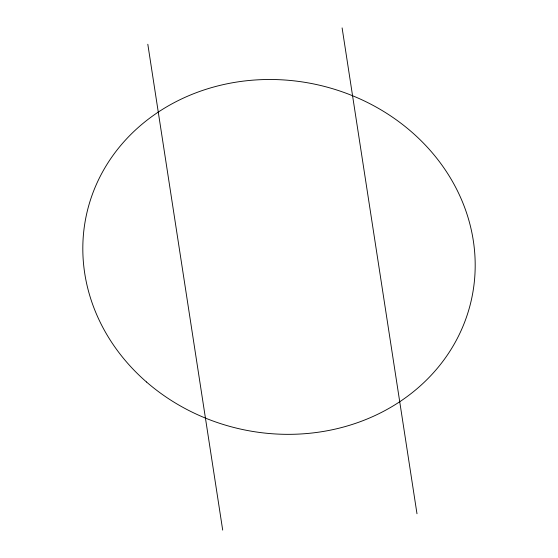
<?xml version="1.0" encoding="UTF-8"?>
<svg xmlns="http://www.w3.org/2000/svg" width="558" height="558" viewBox="0 0 558 558"><rect width="100%" height="100%" fill="white"/><g stroke="black" fill="none" stroke-linecap="round" stroke-linejoin="round"><path stroke-width="0.84" d="M342.11 27.9L416.993 513.751M147.814 44.249L222.698 530.1M146.517 382.007A197.114 176.405 12.5 0 0 470.561 303.343A197.114 176.405 12.5 0 0 219.929 85.402A197.114 176.405 12.5 0 0 146.517 382.007"/></g></svg>
